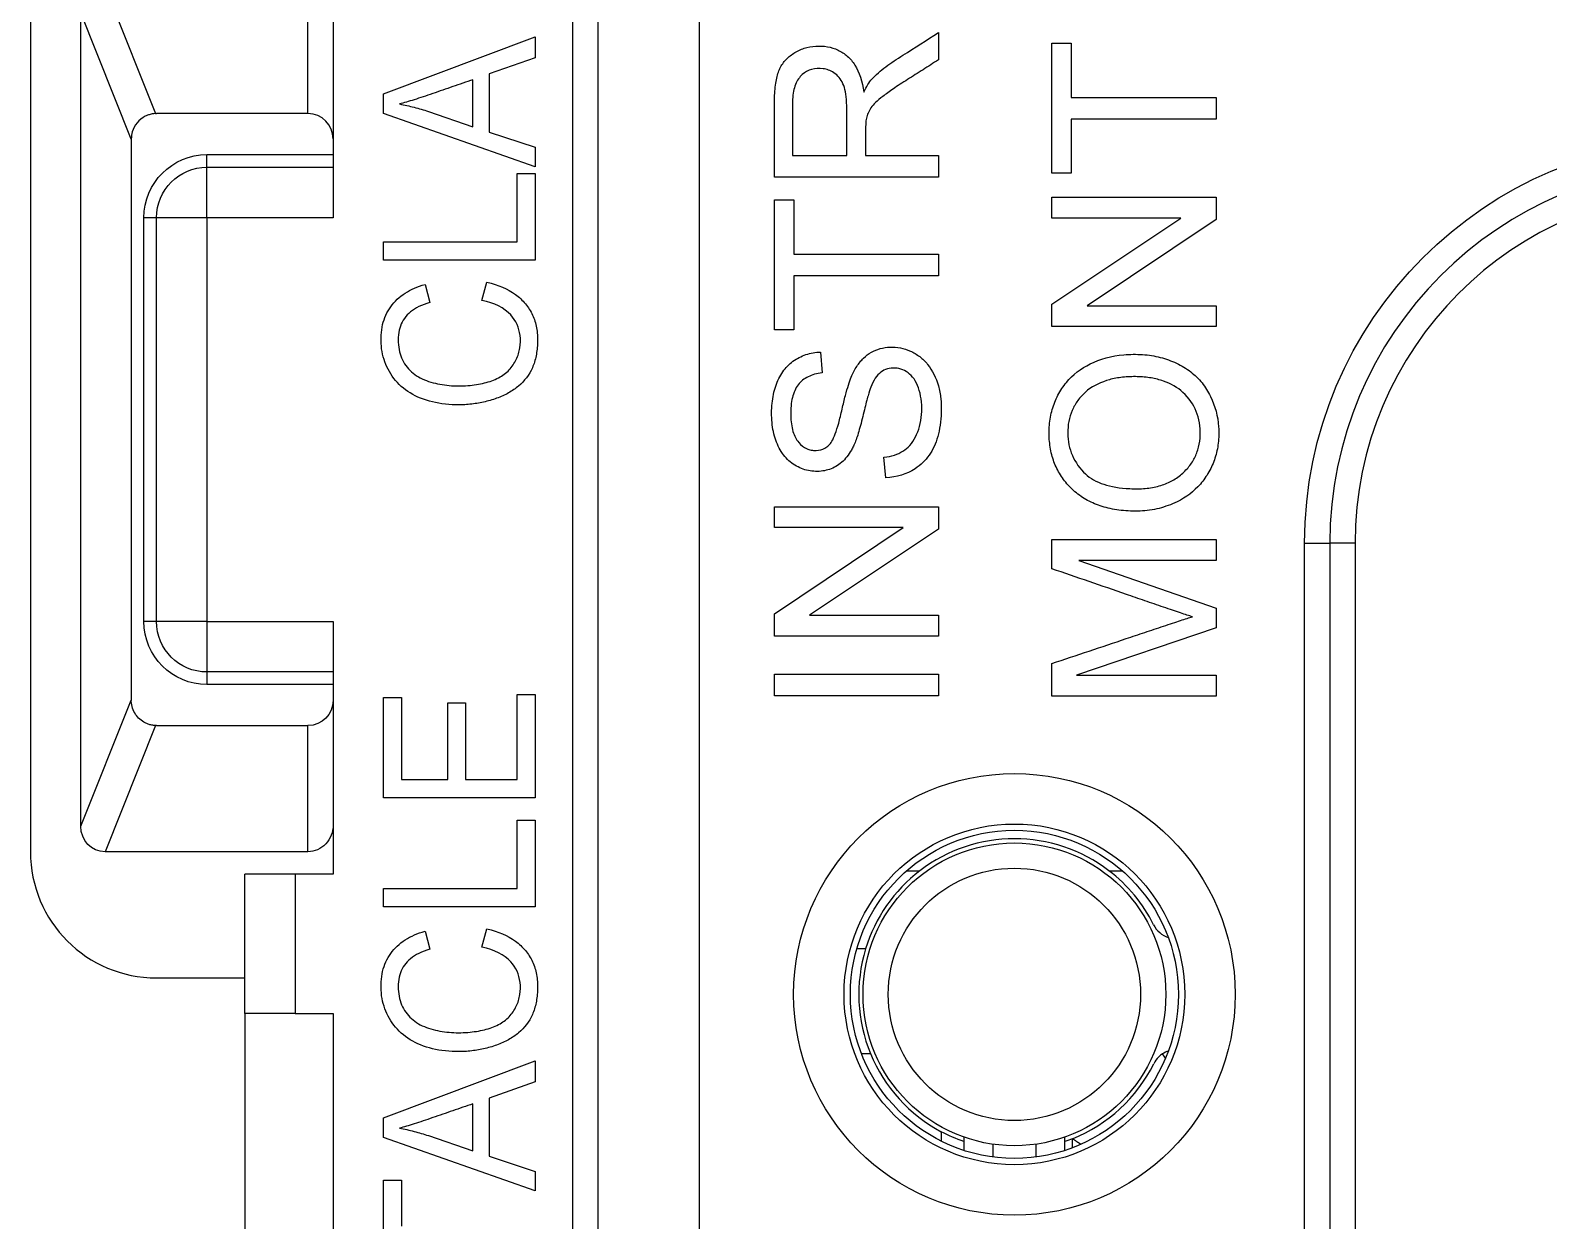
# Model space of a CAD drawing. Header units: inches. Extents: x -8 to 28.4, y -30 to 31.2.
# Drawn here: x 17.943 to 18.545, y 21.851 to 22.323 of the extents above; entities that cross this region are included whole.
import ezdxf

# ---------------------------------------------------------------- set-up
doc = ezdxf.new("R2010")
doc.units = ezdxf.units.IN
doc.header["$MEASUREMENT"] = 0
doc.layers.add('GEOMETRY', color=7, linetype='Continuous')
doc.layers.add('PSYMS', color=7, linetype='Continuous')

# ---------------------------------------------------------------- blocks, each defined once
blk = doc.blocks.new('GFRST15W')
at = {"layer": 'GEOMETRY'}
for p, q in [((0.225, 0.84), (0.225, 3.28)), ((0.225, 0.84), (0.225, 3.28)), ((0.265, 3.28), (0.265, 0.84)), ((0.265, 3.28), (0.265, 0.84)), ((0.215, 1.06841), (0.215, 2.806)), ((0.215, 1.06841), (0.215, 2.806)), ((0.12, 2.51985), (0.12, 2.41975)), ((0.12, 2.51985), (0.12, 2.41975)), ((0, 2.511), (0, 2.1685)), ((0.02962, 2.511), (0.04962, 2.46099)), ((0.11, 2.461), (0.11, 2.511)), ((0.04, 2.45089), (0.02, 2.50089)), ((0.02, 2.17861), (0.02, 2.50089)), ((0.14, 2.46891), (0.2, 2.49142)), ((0.14, 2.46891), (0.2, 2.49142)), ((0.2, 2.49142), (0.2, 2.48313)), ((0.2, 2.49142), (0.2, 2.48313)), ((0.35988, 2.49311), (0.35988, 2.4823)), ((0.35988, 2.49311), (0.35988, 2.4823)), ((0.40489, 2.48895), (0.41255, 2.48895)), ((0.40489, 2.43744), (0.40489, 2.48895)), ((0.40489, 2.48895), (0.41255, 2.48895)), ((0.40489, 2.43744), (0.40489, 2.48895)), ((0.41255, 2.48895), (0.41255, 2.46745)), ((0.41255, 2.48895), (0.41255, 2.46745)), ((0.2, 2.48313), (0.18183, 2.47671)), ((0.2, 2.48313), (0.18183, 2.47671)), ((0.17536, 2.45581), (0.17536, 2.47446)), ((0.17536, 2.45581), (0.17536, 2.47446)), ((0.18183, 2.47671), (0.18183, 2.45371)), ((0.18183, 2.47671), (0.18183, 2.45371)), ((0.14, 2.46106), (0.14, 2.46891)), ((0.14, 2.46106), (0.14, 2.46891)), ((0.41255, 2.46745), (0.46989, 2.46745)), ((0.41255, 2.46745), (0.46989, 2.46745)), ((0.46989, 2.46745), (0.46989, 2.45885)), ((0.46989, 2.46745), (0.46989, 2.45885)), ((0.2, 2.43993), (0.14, 2.46106)), ((0.2, 2.43993), (0.14, 2.46106)), ((0.15776, 2.46185), (0.17536, 2.45581)), ((0.15776, 2.46185), (0.17536, 2.45581)), ((0.11, 2.461), (0.05, 2.461)), ((0.41255, 2.45885), (0.41255, 2.43744)), ((0.46989, 2.45885), (0.41255, 2.45885)), ((0.41255, 2.45885), (0.41255, 2.43744)), ((0.46989, 2.45885), (0.41255, 2.45885)), ((0.04, 2.451), (0.04, 2.45089)), ((0.04, 2.45089), (0.04, 2.22861)), ((0.18183, 2.45371), (0.2, 2.44766)), ((0.18183, 2.45371), (0.2, 2.44766)), ((0.07, 2.44475), (0.12, 2.44475)), ((0.07, 2.43975), (0.07, 2.44475)), ((0.07, 2.44475), (0.12, 2.44475)), ((0.07, 2.43975), (0.07, 2.44475)), ((0.2, 2.44766), (0.2, 2.43993)), ((0.2, 2.44766), (0.2, 2.43993)), ((0.30206, 2.44444), (0.32356, 2.44444)), ((0.30206, 2.44444), (0.32356, 2.44444)), ((0.33101, 2.44444), (0.35988, 2.44444)), ((0.33101, 2.44444), (0.35988, 2.44444)), ((0.35988, 2.44444), (0.35988, 2.43582)), ((0.35988, 2.44444), (0.35988, 2.43582)), ((0.07, 2.43975), (0.12, 2.43975)), ((0.07, 2.41975), (0.07, 2.43975)), ((0.07, 2.43975), (0.12, 2.43975)), ((0.07, 2.41975), (0.07, 2.43975)), ((0.19292, 2.43731), (0.2, 2.43731)), ((0.19292, 2.4102), (0.19292, 2.43731)), ((0.19292, 2.43731), (0.2, 2.43731)), ((0.19292, 2.4102), (0.19292, 2.43731)), ((0.2, 2.43731), (0.2, 2.40292)), ((0.2, 2.43731), (0.2, 2.40292)), ((0.41255, 2.43744), (0.40489, 2.43744)), ((0.41255, 2.43744), (0.40489, 2.43744)), ((0.35988, 2.43582), (0.29488, 2.43582)), ((0.35988, 2.43582), (0.29488, 2.43582)), ((0.29488, 2.42686), (0.30254, 2.42686)), ((0.29488, 2.37535), (0.29488, 2.42686)), ((0.29488, 2.42686), (0.30254, 2.42686)), ((0.29488, 2.37535), (0.29488, 2.42686)), ((0.30254, 2.42686), (0.30254, 2.40536)), ((0.30254, 2.42686), (0.30254, 2.40536)), ((0.40489, 2.42786), (0.46989, 2.42786)), ((0.40489, 2.41961), (0.40489, 2.42786)), ((0.40489, 2.42786), (0.46989, 2.42786)), ((0.40489, 2.41961), (0.40489, 2.42786)), ((0.46989, 2.42786), (0.46989, 2.41903)), ((0.46989, 2.42786), (0.46989, 2.41903)), ((0.045, 2.25975), (0.045, 2.41975)), ((0.05, 2.41975), (0.045, 2.41975)), ((0.045, 2.25975), (0.045, 2.41975)), ((0.05, 2.41975), (0.045, 2.41975)), ((0.07, 2.41975), (0.05, 2.41975)), ((0.05, 2.25975), (0.05, 2.41975)), ((0.07, 2.41975), (0.05, 2.41975)), ((0.05, 2.25975), (0.05, 2.41975)), ((0.07, 2.41975), (0.07, 2.25975)), ((0.12, 2.41975), (0.07, 2.41975)), ((0.07, 2.41975), (0.07, 2.25975)), ((0.12, 2.41975), (0.07, 2.41975)), ((0.45592, 2.41961), (0.40489, 2.41961)), ((0.40489, 2.38547), (0.45592, 2.41961)), ((0.45592, 2.41961), (0.40489, 2.41961)), ((0.40489, 2.38547), (0.45592, 2.41961)), ((0.46989, 2.41903), (0.41881, 2.38489)), ((0.46989, 2.41903), (0.41881, 2.38489)), ((0.14, 2.4102), (0.19292, 2.4102)), ((0.14, 2.40292), (0.14, 2.4102)), ((0.14, 2.4102), (0.19292, 2.4102)), ((0.14, 2.40292), (0.14, 2.4102)), ((0.2, 2.40292), (0.14, 2.40292)), ((0.2, 2.40292), (0.14, 2.40292)), ((0.30254, 2.40536), (0.35988, 2.40536)), ((0.30254, 2.40536), (0.35988, 2.40536)), ((0.35988, 2.40536), (0.35988, 2.39676)), ((0.35988, 2.40536), (0.35988, 2.39676)), ((0.30254, 2.39676), (0.30254, 2.37535)), ((0.35988, 2.39676), (0.30254, 2.39676)), ((0.30254, 2.39676), (0.30254, 2.37535)), ((0.35988, 2.39676), (0.30254, 2.39676)), ((0.15645, 2.39331), (0.1583, 2.38614)), ((0.15645, 2.39331), (0.1583, 2.38614)), ((0.17896, 2.38696), (0.18097, 2.39425)), ((0.17896, 2.38696), (0.18097, 2.39425)), ((0.40489, 2.37664), (0.40489, 2.38547)), ((0.40489, 2.37664), (0.40489, 2.38547)), ((0.41881, 2.38489), (0.46989, 2.38489)), ((0.41881, 2.38489), (0.46989, 2.38489)), ((0.46989, 2.38489), (0.46989, 2.37664)), ((0.46989, 2.38489), (0.46989, 2.37664)), ((0.30254, 2.37535), (0.29488, 2.37535)), ((0.30254, 2.37535), (0.29488, 2.37535)), ((0.46989, 2.37664), (0.40489, 2.37664)), ((0.46989, 2.37664), (0.40489, 2.37664)), ((0.31318, 2.36653), (0.31382, 2.35829)), ((0.31318, 2.36653), (0.31382, 2.35829)), ((0.33899, 2.31673), (0.33828, 2.32485)), ((0.33899, 2.31673), (0.33828, 2.32485)), ((0.29488, 2.30521), (0.35988, 2.30521)), ((0.29488, 2.29696), (0.29488, 2.30521)), ((0.29488, 2.30521), (0.35988, 2.30521)), ((0.29488, 2.29696), (0.29488, 2.30521)), ((0.35988, 2.30521), (0.35988, 2.29638)), ((0.35988, 2.30521), (0.35988, 2.29638)), ((0.34591, 2.29696), (0.29488, 2.29696)), ((0.29488, 2.26282), (0.34591, 2.29696)), ((0.34591, 2.29696), (0.29488, 2.29696)), ((0.29488, 2.26282), (0.34591, 2.29696)), ((0.35988, 2.29638), (0.30879, 2.26224)), ((0.35988, 2.29638), (0.30879, 2.26224)), ((0.40489, 2.29222), (0.46989, 2.29222)), ((0.40489, 2.28065), (0.40489, 2.29222)), ((0.40489, 2.29222), (0.46989, 2.29222)), ((0.40489, 2.28065), (0.40489, 2.29222)), ((0.46989, 2.29222), (0.46989, 2.28392)), ((0.46989, 2.29222), (0.46989, 2.28392)), ((0.505, 2.29075), (0.515, 2.29075)), ((0.505, 1.81575), (0.505, 2.29075)), ((0.505, 2.29075), (0.515, 2.29075)), ((0.505, 1.81575), (0.505, 2.29075)), ((0.525, 2.29075), (0.515, 2.29075)), ((0.515, 2.29075), (0.515, 1.81575)), ((0.525, 2.29075), (0.515, 2.29075)), ((0.515, 2.29075), (0.515, 1.81575)), ((0.525, 2.29075), (0.525, 1.81575)), ((0.525, 2.29075), (0.525, 1.81575)), ((0.41548, 2.28392), (0.46989, 2.26503)), ((0.46989, 2.28392), (0.41548, 2.28392)), ((0.41548, 2.28392), (0.46989, 2.26503)), ((0.46989, 2.28392), (0.41548, 2.28392)), ((0.29488, 2.25399), (0.29488, 2.26282)), ((0.29488, 2.25399), (0.29488, 2.26282)), ((0.46989, 2.26503), (0.46989, 2.25728)), ((0.46989, 2.26503), (0.46989, 2.25728)), ((0.05, 2.25975), (0.045, 2.25975)), ((0.05, 2.25975), (0.045, 2.25975)), ((0.07, 2.25975), (0.05, 2.25975)), ((0.07, 2.25975), (0.05, 2.25975)), ((0.07, 2.25975), (0.07, 2.23975)), ((0.07, 2.25975), (0.12, 2.25975)), ((0.07, 2.25975), (0.07, 2.23975)), ((0.07, 2.25975), (0.12, 2.25975)), ((0.12, 2.25975), (0.12, 2.15965)), ((0.12, 2.25975), (0.12, 2.15965)), ((0.30879, 2.26224), (0.35988, 2.26224)), ((0.30879, 2.26224), (0.35988, 2.26224)), ((0.35988, 2.26224), (0.35988, 2.25399)), ((0.35988, 2.26224), (0.35988, 2.25399)), ((0.46989, 2.25728), (0.41455, 2.23848)), ((0.46989, 2.25728), (0.41455, 2.23848)), ((0.35988, 2.25399), (0.29488, 2.25399)), ((0.35988, 2.25399), (0.29488, 2.25399)), ((0.12, 2.23975), (0.07, 2.23975)), ((0.07, 2.23975), (0.07, 2.23475)), ((0.12, 2.23975), (0.07, 2.23975)), ((0.07, 2.23975), (0.07, 2.23475)), ((0.29488, 2.23032), (0.29488, 2.23893)), ((0.29488, 2.23893), (0.35988, 2.23893)), ((0.29488, 2.23032), (0.29488, 2.23893)), ((0.29488, 2.23893), (0.35988, 2.23893)), ((0.35988, 2.23893), (0.35988, 2.23032)), ((0.35988, 2.23893), (0.35988, 2.23032)), ((0.40489, 2.23018), (0.40489, 2.24313)), ((0.40489, 2.23018), (0.40489, 2.24313)), ((0.41455, 2.23848), (0.46989, 2.23848)), ((0.41455, 2.23848), (0.46989, 2.23848)), ((0.46989, 2.23848), (0.46989, 2.23018)), ((0.46989, 2.23848), (0.46989, 2.23018)), ((0.12, 2.23475), (0.07, 2.23475)), ((0.12, 2.23475), (0.07, 2.23475)), ((0.02, 2.17861), (0.04, 2.22861)), ((0.04, 2.22861), (0.04, 2.2285)), ((0.14, 2.2296), (0.14708, 2.2296)), ((0.14, 2.18982), (0.14, 2.2296)), ((0.14, 2.2296), (0.14708, 2.2296)), ((0.14, 2.18982), (0.14, 2.2296)), ((0.14708, 2.2296), (0.14708, 2.1971)), ((0.14708, 2.2296), (0.14708, 2.1971)), ((0.16546, 2.22755), (0.17249, 2.22755)), ((0.16546, 2.1971), (0.16546, 2.22755)), ((0.16546, 2.22755), (0.17249, 2.22755)), ((0.16546, 2.1971), (0.16546, 2.22755)), ((0.17249, 2.22755), (0.17249, 2.1971)), ((0.17249, 2.22755), (0.17249, 2.1971)), ((0.19292, 2.23088), (0.2, 2.23088)), ((0.19292, 2.1971), (0.19292, 2.23088)), ((0.19292, 2.23088), (0.2, 2.23088)), ((0.19292, 2.1971), (0.19292, 2.23088)), ((0.2, 2.23088), (0.2, 2.18982)), ((0.2, 2.23088), (0.2, 2.18982)), ((0.35988, 2.23032), (0.29488, 2.23032)), ((0.35988, 2.23032), (0.29488, 2.23032)), ((0.46989, 2.23018), (0.40489, 2.23018)), ((0.46989, 2.23018), (0.40489, 2.23018)), ((0.04962, 2.21851), (0.02962, 2.1685)), ((0.05, 2.2185), (0.11, 2.2185)), ((0.11, 2.1685), (0.11, 2.2185)), ((0.14708, 2.1971), (0.16546, 2.1971)), ((0.14708, 2.1971), (0.16546, 2.1971)), ((0.17249, 2.1971), (0.19292, 2.1971)), ((0.17249, 2.1971), (0.19292, 2.1971)), ((0.2, 2.18982), (0.14, 2.18982)), ((0.2, 2.18982), (0.14, 2.18982)), ((0.19292, 2.18101), (0.2, 2.18101)), ((0.19292, 2.1539), (0.19292, 2.18101)), ((0.19292, 2.18101), (0.2, 2.18101)), ((0.19292, 2.1539), (0.19292, 2.18101)), ((0.2, 2.18101), (0.2, 2.14662)), ((0.2, 2.18101), (0.2, 2.14662)), ((0.11, 2.1685), (0.02962, 2.1685)), ((0.34729, 2.161), (0.35255, 2.161)), ((0.42745, 2.161), (0.43271, 2.161)), ((0.105, 2.15965), (0.085, 2.15965)), ((0.085, 2.10436), (0.085, 2.15965)), ((0.105, 2.15965), (0.085, 2.15965)), ((0.085, 2.10436), (0.085, 2.15965)), ((0.105, 2.15965), (0.105, 2.10436)), ((0.12, 2.15965), (0.105, 2.15965)), ((0.105, 2.15965), (0.105, 2.10436)), ((0.12, 2.15965), (0.105, 2.15965)), ((0.14, 2.1539), (0.19292, 2.1539)), ((0.14, 2.14662), (0.14, 2.1539)), ((0.14, 2.1539), (0.19292, 2.1539)), ((0.14, 2.14662), (0.14, 2.1539)), ((0.2, 2.14662), (0.14, 2.14662)), ((0.2, 2.14662), (0.14, 2.14662)), ((0.15645, 2.13701), (0.1583, 2.12984)), ((0.15645, 2.13701), (0.1583, 2.12984)), ((0.17896, 2.13066), (0.18097, 2.13795)), ((0.17896, 2.13066), (0.18097, 2.13795)), ((0.33101, 2.13), (0.32754, 2.13)), ((0.05, 2.1185), (0.085, 2.1185)), ((0.085, 2.10436), (0.085, 1.76966)), ((0.105, 2.10436), (0.085, 2.10436)), ((0.105, 2.10436), (0.085, 2.10436)), ((0.105, 2.10436), (0.12, 2.10436)), ((0.105, 2.10436), (0.12, 2.10436)), ((0.12, 2.10436), (0.12, 1.76966)), ((0.12, 2.10436), (0.12, 1.76966)), ((0.3294, 2.0885), (0.33298, 2.0885)), ((0.14, 2.06308), (0.2, 2.08559)), ((0.14, 2.06308), (0.2, 2.08559)), ((0.2, 2.08559), (0.2, 2.07729)), ((0.2, 2.08559), (0.2, 2.07729)), ((0.2, 2.07729), (0.18183, 2.07088)), ((0.2, 2.07729), (0.18183, 2.07088)), ((0.18183, 2.07088), (0.18183, 2.04787)), ((0.18183, 2.07088), (0.18183, 2.04787)), ((0.17536, 2.04997), (0.17536, 2.06862)), ((0.17536, 2.04997), (0.17536, 2.06862)), ((0.14, 2.05522), (0.14, 2.06308)), ((0.14, 2.05522), (0.14, 2.06308)), ((0.2, 2.03409), (0.14, 2.05522)), ((0.2, 2.03409), (0.14, 2.05522)), ((0.15776, 2.05601), (0.17536, 2.04997)), ((0.15776, 2.05601), (0.17536, 2.04997)), ((0.361, 2.05757), (0.361, 2.05383)), ((0.37001, 2.05542), (0.37001, 2.05015)), ((0.38156, 2.04755), (0.38156, 2.0526)), ((0.39846, 2.0526), (0.39847, 2.04755)), ((0.41001, 2.05016), (0.41001, 2.05544)), ((0.413, 2.05121), (0.413, 2.05478)), ((0.18183, 2.04787), (0.2, 2.04182)), ((0.18183, 2.04787), (0.2, 2.04182)), ((0.2, 2.04182), (0.2, 2.03409)), ((0.2, 2.04182), (0.2, 2.03409)), ((0.14, 2.03836), (0.14708, 2.03836)), ((0.14, 1.99475), (0.14, 2.03836)), ((0.14, 2.03836), (0.14708, 2.03836)), ((0.14, 1.99475), (0.14, 2.03836)), ((0.14708, 2.03836), (0.14708, 2.02016)), ((0.14708, 2.03836), (0.14708, 2.02016))]:
    blk.add_line(p, q, dxfattribs=at)
for centre, radius in [((0.39, 2.112), 0.0875), ((0.39, 2.112), 0.0875), ((0.39, 2.112), 0.0675), ((0.39, 2.112), 0.0675), ((0.39, 2.112), 0.065), ((0.38999, 2.112), 0.06), ((0.38999, 2.112), 0.05)]:
    blk.add_circle(centre, radius, dxfattribs=at)
at = {"layer": 'GEOMETRY', "extrusion": (0, 0, -1)}
for centre, radius, start, end in [((-0.05, 2.451), 0.01, 87.84446, 90), ((-0.665, 2.29075), 0.16, 0, 90), ((-0.665, 2.29075), 0.16, 0, 90), ((-0.07, 2.41975), 0.025, 0, 90), ((-0.07, 2.41975), 0.025, 0, 90), ((-0.07, 2.41975), 0.02, 0, 90), ((-0.07, 2.41975), 0.02, 0, 90), ((-0.07, 2.25975), 0.025, 270, 0), ((-0.07, 2.25975), 0.025, 270, 0), ((-0.07, 2.25975), 0.02, 270, 0), ((-0.07, 2.25975), 0.02, 270, 0), ((-0.11, 2.2285), 0.01, 180, 270), ((-0.05, 2.2285), 0.01, 270, 272.15554), ((-0.39, 2.112), 0.06167, 288.91153, 298.04896), ((-0.39, 2.112), 0.06167, 248.10374, 251.06644)]:
    blk.add_arc(centre, radius, start, end, dxfattribs=at)
at = {"layer": 'GEOMETRY'}
for centre, radius, start, end in [((0.11, 2.451), 0.01, 0, 90), ((0.665, 2.29075), 0.15, 90, 180), ((0.665, 2.29075), 0.15, 90, 180), ((0.665, 2.29075), 0.14, 90, 180), ((0.665, 2.29075), 0.14, 90, 180), ((0.39, 2.112), 0.06167, 52.60896, 127.39104), ((0.05, 2.1685), 0.05, 180, 270), ((0.39, 2.112), 0.06167, 127.39104, 163.03061), ((0.39, 2.112), 0.06167, 26.54221, 52.60896), ((0.45412, 2.14403), 0.01, 206.54221, 251.63014), ((0.39, 2.112), 0.06167, 163.03061, 202.39814), ((0.39, 2.112), 0.06167, 202.39814, 241.95104), ((0.45415, 2.08003), 0.01, 108.41936, 122.87246), ((0.39, 2.112), 0.06167, 291.89626, 333.50728)]:
    blk.add_arc(centre, radius, start, end, dxfattribs=at)
for centre in [(-0.74783, 1.69772), (-0.74783, 1.69772), (-0.74783, 1.44142), (-0.74783, 1.44142)]:
    blk.add_ellipse(centre, major_axis=(0.93918, 0.68231), ratio=0.109802, start_param=0.01216, end_param=0.101355, dxfattribs=at)
at = {"layer": 'GEOMETRY', "extrusion": (0, 0, -1)}
for centre, major_axis, ratio, start_param, end_param in [((0.0301, 2.17912), (0.00398, 0.00995), 0.933333, 2.784284, 4.307497), ((0.11, 2.17912), (0, 0.01062), 0.941742, 1.570796, 3.141593)]:
    blk.add_ellipse(centre, major_axis=major_axis, ratio=ratio, start_param=start_param, end_param=end_param, dxfattribs=at)
at = {"layer": 'GEOMETRY'}
for points, knots in [([(0.33354, 2.47467), (0.3351, 2.47636), (0.33871, 2.47963), (0.34819, 2.48565), (0.35519, 2.49011), (0.35988, 2.49311)], [0, 0, 0, 0, 0.25, 0.5, 1, 1, 1, 1]), ([(0.33354, 2.47467), (0.3351, 2.47636), (0.33871, 2.47963), (0.34819, 2.48565), (0.35519, 2.49011), (0.35988, 2.49311)], [0, 0, 0, 0, 0.25, 0.5, 1, 1, 1, 1]), ([(0.29488, 2.43582), (0.29488, 2.43845), (0.29488, 2.44371), (0.29487, 2.45161), (0.2949, 2.45945), (0.2948, 2.46755), (0.29542, 2.47403), (0.2967, 2.47862), (0.29896, 2.48216), (0.30239, 2.48507), (0.30663, 2.48708), (0.31118, 2.48792), (0.31603, 2.4877), (0.32019, 2.48637), (0.32388, 2.48396), (0.32796, 2.47922), (0.3297, 2.47385), (0.33029, 2.46948)], [0, 0, 0, 0, 0.0625, 0.125, 0.1875, 0.25, 0.3125, 0.375, 0.4375, 0.5, 0.5625, 0.625, 0.6875, 0.75, 0.8125, 0.875, 1, 1, 1, 1]), ([(0.29488, 2.43582), (0.29488, 2.43845), (0.29488, 2.44371), (0.29487, 2.45161), (0.2949, 2.45945), (0.2948, 2.46755), (0.29542, 2.47403), (0.2967, 2.47862), (0.29896, 2.48216), (0.30239, 2.48507), (0.30663, 2.48708), (0.31118, 2.48792), (0.31603, 2.4877), (0.32019, 2.48637), (0.32388, 2.48396), (0.32796, 2.47922), (0.3297, 2.47385), (0.33029, 2.46948)], [0, 0, 0, 0, 0.0625, 0.125, 0.1875, 0.25, 0.3125, 0.375, 0.4375, 0.5, 0.5625, 0.625, 0.6875, 0.75, 0.8125, 0.875, 1, 1, 1, 1]), ([(0.35988, 2.4823), (0.35784, 2.48101), (0.35377, 2.47842), (0.34869, 2.47518), (0.3446, 2.47259), (0.34109, 2.47024), (0.33765, 2.46775), (0.33483, 2.46538), (0.33301, 2.46322), (0.33197, 2.46126), (0.33149, 2.45989), (0.33133, 2.4592)], [0, 0, 0, 0, 0.125, 0.25, 0.3125, 0.375, 0.5, 0.625, 0.75, 0.875, 1, 1, 1, 1]), ([(0.35988, 2.4823), (0.35784, 2.48101), (0.35377, 2.47842), (0.34869, 2.47518), (0.3446, 2.47259), (0.34109, 2.47024), (0.33765, 2.46775), (0.33483, 2.46538), (0.33301, 2.46322), (0.33197, 2.46126), (0.33149, 2.45989), (0.33133, 2.4592)], [0, 0, 0, 0, 0.125, 0.25, 0.3125, 0.375, 0.5, 0.625, 0.75, 0.875, 1, 1, 1, 1]), ([(0.17536, 2.47446), (0.17272, 2.47354), (0.16743, 2.47172), (0.16077, 2.46941), (0.15556, 2.46762), (0.15093, 2.46612), (0.14801, 2.46526), (0.14631, 2.46482)], [0, 0, 0, 0, 0.25, 0.5, 0.625, 0.75, 1, 1, 1, 1]), ([(0.17536, 2.47446), (0.17272, 2.47354), (0.16743, 2.47172), (0.16077, 2.46941), (0.15556, 2.46762), (0.15093, 2.46612), (0.14801, 2.46526), (0.14631, 2.46482)], [0, 0, 0, 0, 0.25, 0.5, 0.625, 0.75, 1, 1, 1, 1]), ([(0.31844, 2.4772), (0.3171, 2.47807), (0.31422, 2.47914), (0.30945, 2.47881), (0.30577, 2.47677), (0.30296, 2.47292), (0.30202, 2.46798), (0.30207, 2.46298), (0.30206, 2.45805), (0.30206, 2.45186), (0.30206, 2.44691), (0.30206, 2.44444)], [0, 0, 0, 0, 0.125, 0.25, 0.375, 0.5, 0.625, 0.6875, 0.75, 0.875, 1, 1, 1, 1]), ([(0.31844, 2.4772), (0.3171, 2.47807), (0.31422, 2.47914), (0.30945, 2.47881), (0.30577, 2.47677), (0.30296, 2.47292), (0.30202, 2.46798), (0.30207, 2.46298), (0.30206, 2.45805), (0.30206, 2.45186), (0.30206, 2.44691), (0.30206, 2.44444)], [0, 0, 0, 0, 0.125, 0.25, 0.375, 0.5, 0.625, 0.6875, 0.75, 0.875, 1, 1, 1, 1]), ([(0.32356, 2.44444), (0.32356, 2.44795), (0.32356, 2.45322), (0.32355, 2.46022), (0.32359, 2.46555), (0.3231, 2.46981), (0.32183, 2.47404), (0.32003, 2.47618), (0.31844, 2.4772)], [0, 0, 0, 0, 0.25, 0.375, 0.5, 0.625, 0.75, 1, 1, 1, 1]), ([(0.32356, 2.44444), (0.32356, 2.44795), (0.32356, 2.45322), (0.32355, 2.46022), (0.32359, 2.46555), (0.3231, 2.46981), (0.32183, 2.47404), (0.32003, 2.47618), (0.31844, 2.4772)], [0, 0, 0, 0, 0.25, 0.375, 0.5, 0.625, 0.75, 1, 1, 1, 1]), ([(0.14631, 2.46482), (0.14825, 2.46446), (0.15018, 2.46403), (0.154, 2.46304), (0.15589, 2.46248), (0.15776, 2.46185)], [0, 0, 0, 0, 0.01504117, 0.01504117, 0.03008216, 0.03008216, 0.03008216, 0.03008216]), ([(0.14631, 2.46482), (0.14825, 2.46446), (0.15018, 2.46403), (0.154, 2.46304), (0.15589, 2.46248), (0.15776, 2.46185)], [0, 0, 0, 0, 0.01504117, 0.01504117, 0.03008216, 0.03008216, 0.03008216, 0.03008216]), ([(0.04962, 2.46099), (0.04918, 2.46098), (0.04874, 2.46093), (0.04783, 2.46077), (0.04725, 2.46063), (0.04638, 2.46033), (0.04591, 2.46014), (0.04435, 2.45936), (0.04322, 2.45848), (0.04143, 2.45634), (0.04077, 2.45507), (0.04015, 2.45295), (0.04, 2.45194), (0.04, 2.451)], [0.03272443, 0.03272443, 0.03272443, 0.03272443, 0.03595146, 0.03595146, 0.03977306, 0.03977306, 0.04297367, 0.04297367, 0.05304228, 0.05304228, 0.06311088, 0.06311088, 0.06988859, 0.06988859, 0.06988859, 0.06988859]), ([(0.33133, 2.4592), (0.33119, 2.45859), (0.331, 2.45692), (0.33101, 2.45135), (0.33101, 2.44721), (0.33101, 2.44444)], [0, 0, 0, 0, 0.25, 0.5, 1, 1, 1, 1]), ([(0.33133, 2.4592), (0.33119, 2.45859), (0.331, 2.45692), (0.33101, 2.45135), (0.33101, 2.44721), (0.33101, 2.44444)], [0, 0, 0, 0, 0.25, 0.5, 1, 1, 1, 1]), ([(0.18097, 2.39425), (0.18544, 2.3932), (0.19106, 2.39078), (0.19638, 2.38577), (0.19921, 2.3813), (0.20055, 2.37706), (0.20102, 2.37337), (0.20106, 2.3694), (0.20057, 2.36489), (0.19861, 2.35864), (0.19489, 2.35388), (0.18967, 2.35023), (0.18486, 2.3481), (0.17967, 2.34659), (0.1743, 2.34572), (0.16853, 2.34551), (0.16124, 2.34606), (0.15325, 2.34833), (0.14576, 2.35329), (0.14086, 2.3605), (0.13901, 2.3673), (0.13891, 2.37331), (0.1397, 2.37882), (0.14239, 2.38477), (0.14818, 2.39025), (0.15345, 2.39251), (0.15645, 2.39331)], [0, 0, 0, 0, 0.0625, 0.09375, 0.125, 0.15625, 0.171875, 0.1875, 0.21875, 0.25, 0.3125, 0.34375, 0.375, 0.40625, 0.4375, 0.46875, 0.5, 0.5625, 0.625, 0.6875, 0.75, 0.78125, 0.8125, 0.875, 0.9375, 1, 1, 1, 1]), ([(0.18097, 2.39425), (0.18544, 2.3932), (0.19106, 2.39078), (0.19638, 2.38577), (0.19921, 2.3813), (0.20055, 2.37706), (0.20102, 2.37337), (0.20106, 2.3694), (0.20057, 2.36489), (0.19861, 2.35864), (0.19489, 2.35388), (0.18967, 2.35023), (0.18486, 2.3481), (0.17967, 2.34659), (0.1743, 2.34572), (0.16853, 2.34551), (0.16124, 2.34606), (0.15325, 2.34833), (0.14576, 2.35329), (0.14086, 2.3605), (0.13901, 2.3673), (0.13891, 2.37331), (0.1397, 2.37882), (0.14239, 2.38477), (0.14818, 2.39025), (0.15345, 2.39251), (0.15645, 2.39331)], [0, 0, 0, 0, 0.0625, 0.09375, 0.125, 0.15625, 0.171875, 0.1875, 0.21875, 0.25, 0.3125, 0.34375, 0.375, 0.40625, 0.4375, 0.46875, 0.5, 0.5625, 0.625, 0.6875, 0.75, 0.78125, 0.8125, 0.875, 0.9375, 1, 1, 1, 1]), ([(0.1583, 2.38614), (0.15512, 2.38521), (0.15, 2.38274), (0.1468, 2.3781), (0.14573, 2.37341), (0.14576, 2.36797), (0.14743, 2.36237), (0.15132, 2.35812), (0.15523, 2.35578), (0.15987, 2.35415), (0.16594, 2.35303), (0.17355, 2.35309), (0.18009, 2.35411), (0.18576, 2.35613), (0.18999, 2.35923), (0.19279, 2.36354), (0.19425, 2.3681), (0.19433, 2.37484), (0.19248, 2.37892), (0.19038, 2.38123)], [0, 0, 0, 0, 0.0625, 0.125, 0.15625, 0.1875, 0.25, 0.3125, 0.34375, 0.375, 0.4375, 0.5, 0.5625, 0.625, 0.6875, 0.75, 0.8125, 0.875, 1, 1, 1, 1]), ([(0.1583, 2.38614), (0.15512, 2.38521), (0.15, 2.38274), (0.1468, 2.3781), (0.14573, 2.37341), (0.14576, 2.36797), (0.14743, 2.36237), (0.15132, 2.35812), (0.15523, 2.35578), (0.15987, 2.35415), (0.16594, 2.35303), (0.17355, 2.35309), (0.18009, 2.35411), (0.18576, 2.35613), (0.18999, 2.35923), (0.19279, 2.36354), (0.19425, 2.3681), (0.19433, 2.37484), (0.19248, 2.37892), (0.19038, 2.38123)], [0, 0, 0, 0, 0.0625, 0.125, 0.15625, 0.1875, 0.25, 0.3125, 0.34375, 0.375, 0.4375, 0.5, 0.5625, 0.625, 0.6875, 0.75, 0.8125, 0.875, 1, 1, 1, 1]), ([(0.33305, 2.35257), (0.33277, 2.35183), (0.33205, 2.34958), (0.33084, 2.345), (0.32964, 2.33995), (0.32875, 2.3365), (0.32788, 2.33357), (0.32703, 2.33111), (0.3262, 2.32912), (0.32512, 2.32714), (0.32362, 2.32491), (0.32159, 2.32276), (0.31851, 2.32056), (0.31418, 2.31907), (0.30826, 2.31923), (0.30287, 2.32138), (0.29822, 2.32541), (0.2952, 2.33143), (0.29366, 2.33844), (0.29374, 2.3464), (0.29517, 2.35319), (0.29796, 2.35895), (0.30206, 2.36311), (0.30727, 2.36577), (0.31113, 2.36645), (0.31318, 2.36653)], [0, 0, 0, 0, 0.03125, 0.0625, 0.078125, 0.09375, 0.109375, 0.125, 0.140625, 0.15625, 0.1875, 0.21875, 0.25, 0.3125, 0.375, 0.4375, 0.5, 0.5625, 0.625, 0.6875, 0.75, 0.8125, 0.875, 0.9375, 1, 1, 1, 1]), ([(0.33305, 2.35257), (0.33277, 2.35183), (0.33205, 2.34958), (0.33084, 2.345), (0.32964, 2.33995), (0.32875, 2.3365), (0.32788, 2.33357), (0.32703, 2.33111), (0.3262, 2.32912), (0.32512, 2.32714), (0.32362, 2.32491), (0.32159, 2.32276), (0.31851, 2.32056), (0.31418, 2.31907), (0.30826, 2.31923), (0.30287, 2.32138), (0.29822, 2.32541), (0.2952, 2.33143), (0.29366, 2.33844), (0.29374, 2.3464), (0.29517, 2.35319), (0.29796, 2.35895), (0.30206, 2.36311), (0.30727, 2.36577), (0.31113, 2.36645), (0.31318, 2.36653)], [0, 0, 0, 0, 0.03125, 0.0625, 0.078125, 0.09375, 0.109375, 0.125, 0.140625, 0.15625, 0.1875, 0.21875, 0.25, 0.3125, 0.375, 0.4375, 0.5, 0.5625, 0.625, 0.6875, 0.75, 0.8125, 0.875, 0.9375, 1, 1, 1, 1]), ([(0.31382, 2.35829), (0.31169, 2.35805), (0.30798, 2.35702), (0.30402, 2.35383), (0.30209, 2.34961), (0.30139, 2.34532), (0.30129, 2.34144), (0.30156, 2.33795), (0.30237, 2.33402), (0.30435, 2.33043), (0.30704, 2.32838), (0.30941, 2.32759), (0.31207, 2.32739), (0.31446, 2.32802), (0.31641, 2.32946), (0.31768, 2.33096), (0.31901, 2.33391), (0.32012, 2.33746), (0.32103, 2.34093), (0.32194, 2.34498), (0.32346, 2.35121), (0.32498, 2.35608), (0.32635, 2.35888), (0.32791, 2.36155), (0.33013, 2.36425), (0.33428, 2.36735), (0.33927, 2.3687), (0.34489, 2.36833), (0.34877, 2.36708), (0.35256, 2.36484), (0.35675, 2.36076), (0.35966, 2.35485), (0.36095, 2.34816), (0.36105, 2.34253), (0.36062, 2.33743), (0.35936, 2.3314), (0.35651, 2.32529), (0.35285, 2.32174), (0.35068, 2.32031)], [0, 0, 0, 0, 0.03125, 0.0625, 0.09375, 0.109375, 0.125, 0.140625, 0.15625, 0.1875, 0.21875, 0.234375, 0.25, 0.28125, 0.296875, 0.3125, 0.328125, 0.34375, 0.351562, 0.359375, 0.375, 0.40625, 0.421875, 0.4375, 0.46875, 0.5, 0.5625, 0.59375, 0.625, 0.65625, 0.6875, 0.75, 0.78125, 0.8125, 0.84375, 0.875, 0.9375, 1, 1, 1, 1]), ([(0.31382, 2.35829), (0.31169, 2.35805), (0.30798, 2.35702), (0.30402, 2.35383), (0.30209, 2.34961), (0.30139, 2.34532), (0.30129, 2.34144), (0.30156, 2.33795), (0.30237, 2.33402), (0.30435, 2.33043), (0.30704, 2.32838), (0.30941, 2.32759), (0.31207, 2.32739), (0.31446, 2.32802), (0.31641, 2.32946), (0.31768, 2.33096), (0.31901, 2.33391), (0.32012, 2.33746), (0.32103, 2.34093), (0.32194, 2.34498), (0.32346, 2.35121), (0.32498, 2.35608), (0.32635, 2.35888), (0.32791, 2.36155), (0.33013, 2.36425), (0.33428, 2.36735), (0.33927, 2.3687), (0.34489, 2.36833), (0.34877, 2.36708), (0.35256, 2.36484), (0.35675, 2.36076), (0.35966, 2.35485), (0.36095, 2.34816), (0.36105, 2.34253), (0.36062, 2.33743), (0.35936, 2.3314), (0.35651, 2.32529), (0.35285, 2.32174), (0.35068, 2.32031)], [0, 0, 0, 0, 0.03125, 0.0625, 0.09375, 0.109375, 0.125, 0.140625, 0.15625, 0.1875, 0.21875, 0.234375, 0.25, 0.28125, 0.296875, 0.3125, 0.328125, 0.34375, 0.351562, 0.359375, 0.375, 0.40625, 0.421875, 0.4375, 0.46875, 0.5, 0.5625, 0.59375, 0.625, 0.65625, 0.6875, 0.75, 0.78125, 0.8125, 0.84375, 0.875, 0.9375, 1, 1, 1, 1]), ([(0.42004, 2.36184), (0.42404, 2.36381), (0.43061, 2.36562), (0.44087, 2.36572), (0.4479, 2.36461), (0.45435, 2.3623), (0.46006, 2.35885), (0.46453, 2.35449), (0.46903, 2.34717), (0.47118, 2.33908), (0.47095, 2.33035), (0.46968, 2.32443), (0.46726, 2.31896), (0.46266, 2.31245), (0.45808, 2.30896), (0.45446, 2.3072)], [0, 0, 0, 0, 0.125, 0.1875, 0.25, 0.3125, 0.375, 0.4375, 0.5, 0.625, 0.6875, 0.75, 0.8125, 0.875, 1, 1, 1, 1]), ([(0.42004, 2.36184), (0.42404, 2.36381), (0.43061, 2.36562), (0.44087, 2.36572), (0.4479, 2.36461), (0.45435, 2.3623), (0.46006, 2.35885), (0.46453, 2.35449), (0.46903, 2.34717), (0.47118, 2.33908), (0.47095, 2.33035), (0.46968, 2.32443), (0.46726, 2.31896), (0.46266, 2.31245), (0.45808, 2.30896), (0.45446, 2.3072)], [0, 0, 0, 0, 0.125, 0.1875, 0.25, 0.3125, 0.375, 0.4375, 0.5, 0.625, 0.6875, 0.75, 0.8125, 0.875, 1, 1, 1, 1]), ([(0.33828, 2.32485), (0.3413, 2.3252), (0.34505, 2.32637), (0.34863, 2.32937), (0.35087, 2.3327), (0.35253, 2.337), (0.35333, 2.34167), (0.35329, 2.3469), (0.35244, 2.35137), (0.35082, 2.35526), (0.3478, 2.35889), (0.34377, 2.36048), (0.33957, 2.36), (0.33613, 2.3583), (0.33412, 2.35537), (0.33305, 2.35257)], [0, 0, 0, 0, 0.125, 0.1875, 0.25, 0.3125, 0.375, 0.4375, 0.5, 0.5625, 0.625, 0.75, 0.8125, 0.875, 1, 1, 1, 1]), ([(0.33828, 2.32485), (0.3413, 2.3252), (0.34505, 2.32637), (0.34863, 2.32937), (0.35087, 2.3327), (0.35253, 2.337), (0.35333, 2.34167), (0.35329, 2.3469), (0.35244, 2.35137), (0.35082, 2.35526), (0.3478, 2.35889), (0.34377, 2.36048), (0.33957, 2.36), (0.33613, 2.3583), (0.33412, 2.35537), (0.33305, 2.35257)], [0, 0, 0, 0, 0.125, 0.1875, 0.25, 0.3125, 0.375, 0.4375, 0.5, 0.5625, 0.625, 0.75, 0.8125, 0.875, 1, 1, 1, 1]), ([(0.45446, 2.3072), (0.45214, 2.30608), (0.44739, 2.30433), (0.43982, 2.30327), (0.43213, 2.30364), (0.42546, 2.30492), (0.41954, 2.30722), (0.41445, 2.31052), (0.41016, 2.31482), (0.40697, 2.31963), (0.40481, 2.32505), (0.40372, 2.33102), (0.40367, 2.33769), (0.40478, 2.34381), (0.40704, 2.34949), (0.41156, 2.35635), (0.41628, 2.35999), (0.42004, 2.36184)], [0, 0, 0, 0, 0.0625, 0.125, 0.1875, 0.25, 0.3125, 0.375, 0.4375, 0.5, 0.5625, 0.625, 0.6875, 0.75, 0.8125, 0.875, 1, 1, 1, 1]), ([(0.45446, 2.3072), (0.45214, 2.30608), (0.44739, 2.30433), (0.43982, 2.30327), (0.43213, 2.30364), (0.42546, 2.30492), (0.41954, 2.30722), (0.41445, 2.31052), (0.41016, 2.31482), (0.40697, 2.31963), (0.40481, 2.32505), (0.40372, 2.33102), (0.40367, 2.33769), (0.40478, 2.34381), (0.40704, 2.34949), (0.41156, 2.35635), (0.41628, 2.35999), (0.42004, 2.36184)], [0, 0, 0, 0, 0.0625, 0.125, 0.1875, 0.25, 0.3125, 0.375, 0.4375, 0.5, 0.5625, 0.625, 0.6875, 0.75, 0.8125, 0.875, 1, 1, 1, 1]), ([(0.4568, 2.3505), (0.45464, 2.35249), (0.45075, 2.35476), (0.44428, 2.35637), (0.43872, 2.35688), (0.43275, 2.35666), (0.42583, 2.35535), (0.41996, 2.35253), (0.41569, 2.34833), (0.41236, 2.34316), (0.41092, 2.33724), (0.41128, 2.33082), (0.41278, 2.32506), (0.41521, 2.32123), (0.41741, 2.31893)], [0, 0, 0, 0, 0.125, 0.1875, 0.25, 0.3125, 0.375, 0.5, 0.5625, 0.625, 0.75, 0.8125, 0.875, 1, 1, 1, 1]), ([(0.4568, 2.3505), (0.45464, 2.35249), (0.45075, 2.35476), (0.44428, 2.35637), (0.43872, 2.35688), (0.43275, 2.35666), (0.42583, 2.35535), (0.41996, 2.35253), (0.41569, 2.34833), (0.41236, 2.34316), (0.41092, 2.33724), (0.41128, 2.33082), (0.41278, 2.32506), (0.41521, 2.32123), (0.41741, 2.31893)], [0, 0, 0, 0, 0.125, 0.1875, 0.25, 0.3125, 0.375, 0.5, 0.5625, 0.625, 0.75, 0.8125, 0.875, 1, 1, 1, 1]), ([(0.41741, 2.31893), (0.4192, 2.31705), (0.42384, 2.31409), (0.43203, 2.31243), (0.44046, 2.31224), (0.44617, 2.31298), (0.45114, 2.31463), (0.4554, 2.31717), (0.45896, 2.32062), (0.46152, 2.32446), (0.46313, 2.32876), (0.46378, 2.33357), (0.46348, 2.33863), (0.46183, 2.34453), (0.45919, 2.34831), (0.4568, 2.3505)], [0, 0, 0, 0, 0.125, 0.25, 0.3125, 0.375, 0.4375, 0.5, 0.5625, 0.625, 0.6875, 0.75, 0.8125, 0.875, 1, 1, 1, 1]), ([(0.41741, 2.31893), (0.4192, 2.31705), (0.42384, 2.31409), (0.43203, 2.31243), (0.44046, 2.31224), (0.44617, 2.31298), (0.45114, 2.31463), (0.4554, 2.31717), (0.45896, 2.32062), (0.46152, 2.32446), (0.46313, 2.32876), (0.46378, 2.33357), (0.46348, 2.33863), (0.46183, 2.34453), (0.45919, 2.34831), (0.4568, 2.3505)], [0, 0, 0, 0, 0.125, 0.25, 0.3125, 0.375, 0.4375, 0.5, 0.5625, 0.625, 0.6875, 0.75, 0.8125, 0.875, 1, 1, 1, 1]), ([(0.46053, 2.26162), (0.45926, 2.26202), (0.45686, 2.2628), (0.45275, 2.26418), (0.44788, 2.26585), (0.44171, 2.26796), (0.4319, 2.27134), (0.41962, 2.27557), (0.4098, 2.27896), (0.40489, 2.28065)], [0, 0, 0, 0, 0.125, 0.1875, 0.25, 0.375, 0.5, 0.75, 1, 1, 1, 1]), ([(0.46053, 2.26162), (0.45926, 2.26202), (0.45686, 2.2628), (0.45275, 2.26418), (0.44788, 2.26585), (0.44171, 2.26796), (0.4319, 2.27134), (0.41962, 2.27557), (0.4098, 2.27896), (0.40489, 2.28065)], [0, 0, 0, 0, 0.125, 0.1875, 0.25, 0.375, 0.5, 0.75, 1, 1, 1, 1]), ([(0.40489, 2.24313), (0.4098, 2.24477), (0.41961, 2.24805), (0.43188, 2.25215), (0.4417, 2.25544), (0.44781, 2.25748), (0.45277, 2.25914), (0.45695, 2.26051), (0.45931, 2.26125), (0.46053, 2.26162)], [0, 0, 0, 0, 0.25, 0.5, 0.625, 0.75, 0.8125, 0.875, 1, 1, 1, 1]), ([(0.40489, 2.24313), (0.4098, 2.24477), (0.41961, 2.24805), (0.43188, 2.25215), (0.4417, 2.25544), (0.44781, 2.25748), (0.45277, 2.25914), (0.45695, 2.26051), (0.45931, 2.26125), (0.46053, 2.26162)], [0, 0, 0, 0, 0.25, 0.5, 0.625, 0.75, 0.8125, 0.875, 1, 1, 1, 1]), ([(0.04962, 2.21851), (0.04911, 2.21853), (0.0486, 2.21859), (0.04767, 2.21876), (0.04714, 2.21891), (0.04633, 2.21919), (0.04589, 2.21938), (0.04407, 2.22028), (0.0426, 2.22158), (0.04121, 2.22366), (0.04079, 2.22449), (0.04021, 2.22625), (0.04005, 2.22717), (0.04, 2.22818), (0.04, 2.22834), (0.04, 2.2285)], [-0.64642672, -0.64642672, -0.64642672, -0.64642672, -0.64272805, -0.64272805, -0.639214, -0.639214, -0.63619244, -0.63619244, -0.6237117, -0.6237117, -0.61717354, -0.61717354, -0.61063537, -0.61063537, -0.60947824, -0.60947824, -0.60947824, -0.60947824]), ([(0.18097, 2.13795), (0.18544, 2.1369), (0.19106, 2.13448), (0.19638, 2.12947), (0.19921, 2.125), (0.20055, 2.12076), (0.20102, 2.11707), (0.20106, 2.1131), (0.20057, 2.10858), (0.19861, 2.10234), (0.19489, 2.09757), (0.18967, 2.09393), (0.18486, 2.0918), (0.17967, 2.09029), (0.1743, 2.08942), (0.16853, 2.08921), (0.16124, 2.08976), (0.15325, 2.09202), (0.14576, 2.09699), (0.14086, 2.1042), (0.13901, 2.111), (0.13891, 2.11701), (0.1397, 2.12252), (0.14239, 2.12847), (0.14818, 2.13395), (0.15345, 2.1362), (0.15645, 2.13701)], [0, 0, 0, 0, 0.0625, 0.09375, 0.125, 0.15625, 0.171875, 0.1875, 0.21875, 0.25, 0.3125, 0.34375, 0.375, 0.40625, 0.4375, 0.46875, 0.5, 0.5625, 0.625, 0.6875, 0.75, 0.78125, 0.8125, 0.875, 0.9375, 1, 1, 1, 1]), ([(0.18097, 2.13795), (0.18544, 2.1369), (0.19106, 2.13448), (0.19638, 2.12947), (0.19921, 2.125), (0.20055, 2.12076), (0.20102, 2.11707), (0.20106, 2.1131), (0.20057, 2.10858), (0.19861, 2.10234), (0.19489, 2.09757), (0.18967, 2.09393), (0.18486, 2.0918), (0.17967, 2.09029), (0.1743, 2.08942), (0.16853, 2.08921), (0.16124, 2.08976), (0.15325, 2.09202), (0.14576, 2.09699), (0.14086, 2.1042), (0.13901, 2.111), (0.13891, 2.11701), (0.1397, 2.12252), (0.14239, 2.12847), (0.14818, 2.13395), (0.15345, 2.1362), (0.15645, 2.13701)], [0, 0, 0, 0, 0.0625, 0.09375, 0.125, 0.15625, 0.171875, 0.1875, 0.21875, 0.25, 0.3125, 0.34375, 0.375, 0.40625, 0.4375, 0.46875, 0.5, 0.5625, 0.625, 0.6875, 0.75, 0.78125, 0.8125, 0.875, 0.9375, 1, 1, 1, 1]), ([(0.1583, 2.12984), (0.15512, 2.12891), (0.15, 2.12644), (0.1468, 2.12179), (0.14573, 2.1171), (0.14576, 2.11166), (0.14743, 2.10607), (0.15132, 2.10182), (0.15523, 2.09948), (0.15987, 2.09785), (0.16594, 2.09673), (0.17355, 2.09678), (0.18009, 2.09781), (0.18576, 2.09983), (0.18999, 2.10293), (0.19279, 2.10724), (0.19425, 2.1118), (0.19433, 2.11854), (0.19248, 2.12262), (0.19038, 2.12493)], [0, 0, 0, 0, 0.0625, 0.125, 0.15625, 0.1875, 0.25, 0.3125, 0.34375, 0.375, 0.4375, 0.5, 0.5625, 0.625, 0.6875, 0.75, 0.8125, 0.875, 1, 1, 1, 1]), ([(0.1583, 2.12984), (0.15512, 2.12891), (0.15, 2.12644), (0.1468, 2.12179), (0.14573, 2.1171), (0.14576, 2.11166), (0.14743, 2.10607), (0.15132, 2.10182), (0.15523, 2.09948), (0.15987, 2.09785), (0.16594, 2.09673), (0.17355, 2.09678), (0.18009, 2.09781), (0.18576, 2.09983), (0.18999, 2.10293), (0.19279, 2.10724), (0.19425, 2.1118), (0.19433, 2.11854), (0.19248, 2.12262), (0.19038, 2.12493)], [0, 0, 0, 0, 0.0625, 0.125, 0.15625, 0.1875, 0.25, 0.3125, 0.34375, 0.375, 0.4375, 0.5, 0.5625, 0.625, 0.6875, 0.75, 0.8125, 0.875, 1, 1, 1, 1]), ([(0.44872, 2.08843), (0.44819, 2.08809), (0.44767, 2.08768), (0.44639, 2.08644), (0.4457, 2.08549), (0.4452, 2.08449)], [0.13006586, 0.13006586, 0.13006586, 0.13006586, 0.1353183, 0.1353183, 0.14385949, 0.14385949, 0.14385949, 0.14385949]), ([(0.17536, 2.06862), (0.17272, 2.06771), (0.16743, 2.06588), (0.16077, 2.06358), (0.15556, 2.06179), (0.15093, 2.06028), (0.14801, 2.05942), (0.14631, 2.05898)], [0, 0, 0, 0, 0.25, 0.5, 0.625, 0.75, 1, 1, 1, 1]), ([(0.17536, 2.06862), (0.17272, 2.06771), (0.16743, 2.06588), (0.16077, 2.06358), (0.15556, 2.06179), (0.15093, 2.06028), (0.14801, 2.05942), (0.14631, 2.05898)], [0, 0, 0, 0, 0.25, 0.5, 0.625, 0.75, 1, 1, 1, 1]), ([(0.14631, 2.05898), (0.14825, 2.05862), (0.15018, 2.0582), (0.154, 2.05721), (0.15589, 2.05664), (0.15776, 2.05601)], [0, 0, 0, 0, 0.01504117, 0.01504117, 0.03008216, 0.03008216, 0.03008216, 0.03008216]), ([(0.14631, 2.05898), (0.14825, 2.05862), (0.15018, 2.0582), (0.154, 2.05721), (0.15589, 2.05664), (0.15776, 2.05601)], [0, 0, 0, 0, 0.01504117, 0.01504117, 0.03008216, 0.03008216, 0.03008216, 0.03008216])]:
    blk.add_open_spline(points, degree=3, knots=knots, dxfattribs=at)
for points, degree in [([(0.33029, 2.46948), (0.33139, 2.47176), (0.33247, 2.47349), (0.33354, 2.47467)], 3), ([(0.33029, 2.46948), (0.33139, 2.47176), (0.33247, 2.47349), (0.33354, 2.47467)], 3), ([(0.35068, 2.32031), (0.34724, 2.31805), (0.34335, 2.31685), (0.33899, 2.31673)], 3), ([(0.35068, 2.32031), (0.34724, 2.31805), (0.34335, 2.31685), (0.33899, 2.31673)], 3), ([(0.44987, 2.0867), (0.44949, 2.08728), (0.44911, 2.08785), (0.44872, 2.08843)], 3), ([(0.41633, 2.05257), (0.41463, 2.05367), (0.413, 2.05478)], 2)]:
    blk.add_open_spline(points, degree=degree, dxfattribs=at)

msp = doc.modelspace()

# ---------------------------------------------------------------- block references
at = {"layer": 'PSYMS'}
msp.add_blockref('GFRST15W', (17.94282, 19.82899), dxfattribs=at)

doc.saveas('drawing.dxf')
